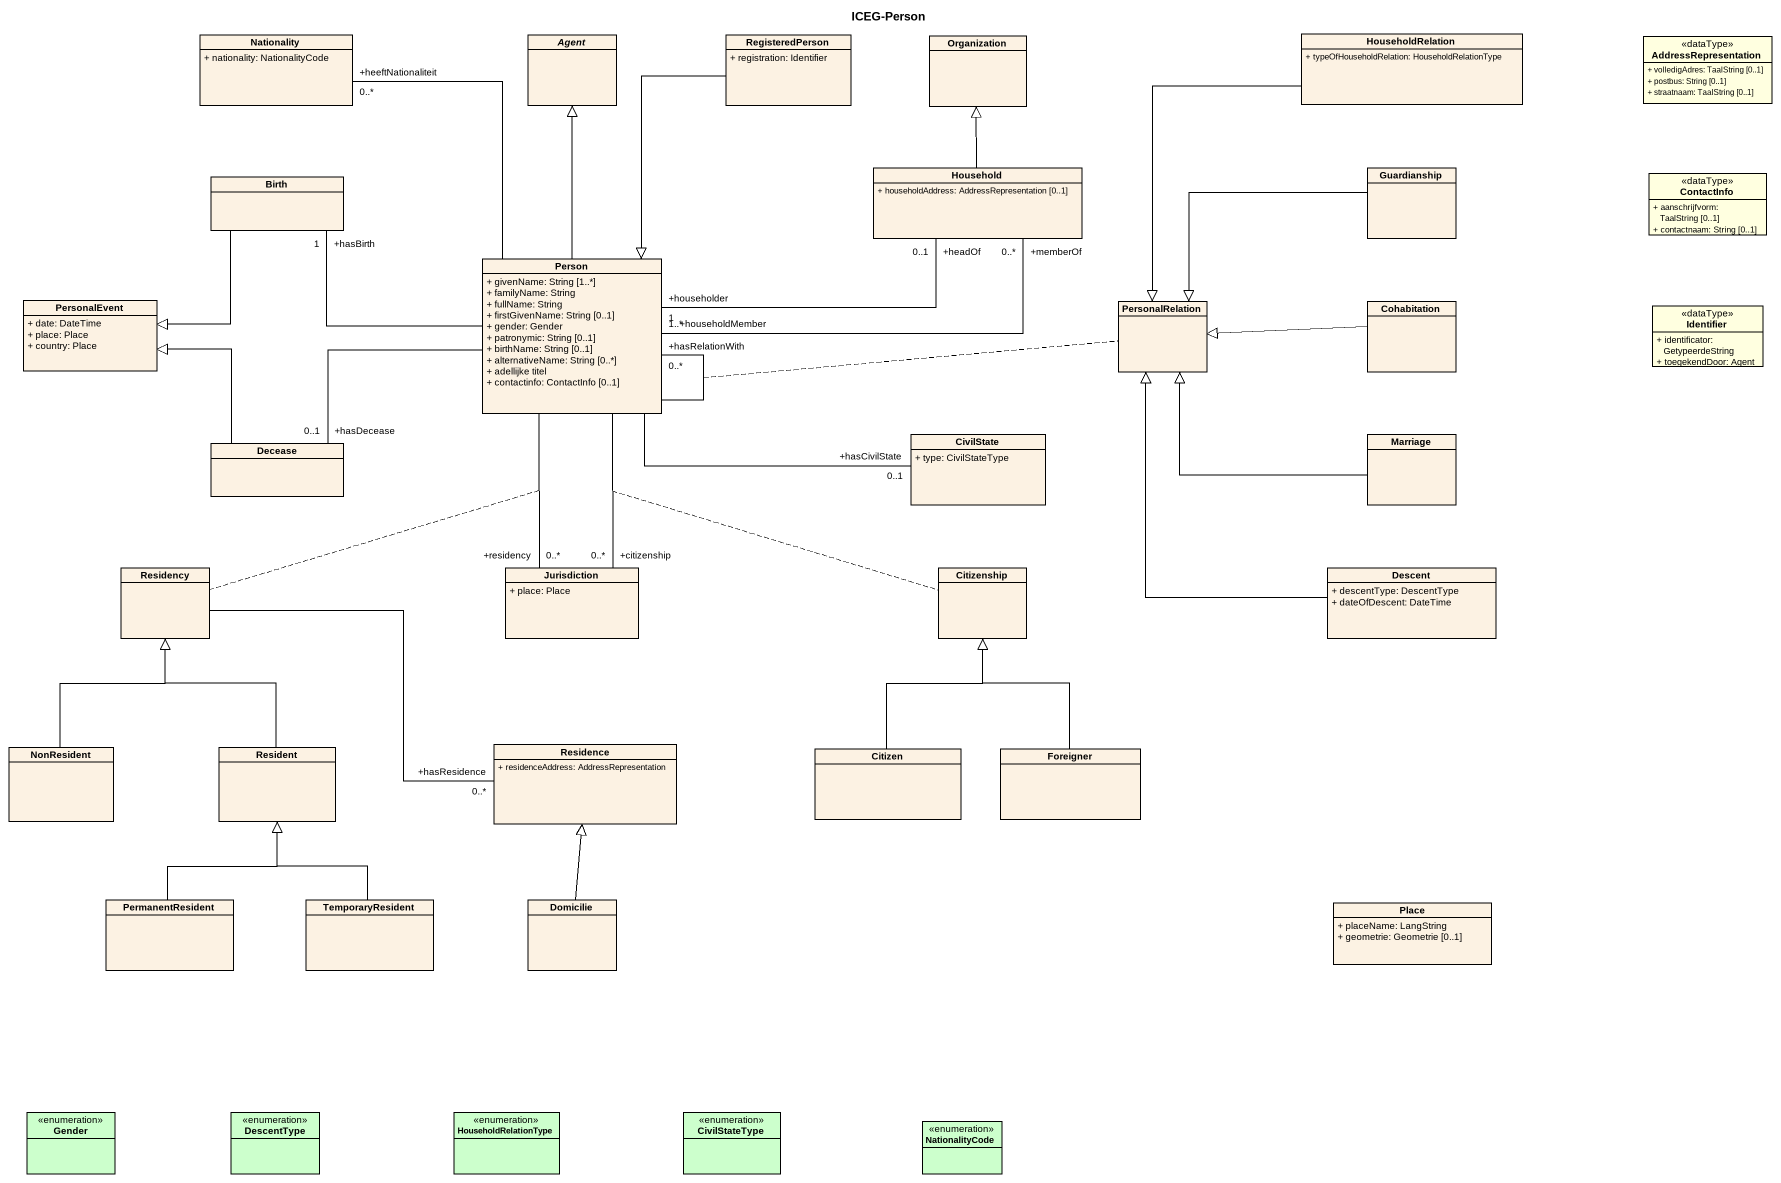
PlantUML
@startuml
title ICEG-Person
hide circle
hide empty members
skinparam classAttributeIconSize 0
class Nationality {
  + nationality: NationalityCode
}
abstract class "Agent" as Agent_
class RegisteredPerson {
  + registration: Identifier
}
class Organization
class HouseholdRelation {
  + typeOfHouseholdRelation: HouseholdRelationType
}
class AddressRepresentation <<dataType>> #FFFFE0 {
  + volledigAdres: TaalString [0..1]
  + postbus: String [0..1]
  + straatnaam: TaalString [0..1]
}
class Birth
class Household {
  + householdAddress: AddressRepresentation [0..1]
}
class Guardianship
class ContactInfo <<dataType>> #FFFFE0 {
  + aanschrijfvorm: TaalString [0..1]
  + contactnaam: String [0..1]
}
class "Person" as Person_ {
  + givenName: String [1..*]
  + familyName: String
  + fullName: String
  + firstGivenName: String [0..1]
  + gender: Gender
  + patronymic: String [0..1]
  + birthName: String [0..1]
  + alternativeName: String [0..*]
  + adellijke titel
  + contactinfo: ContactInfo [0..1]
}
class PersonalEvent {
  + date: DateTime
  + place: Place
  + country: Place
}
class PersonalRelation
class Cohabitation
class Identifier <<dataType>> #FFFFE0 {
  + identificator: GetypeerdeString
  + toegekendDoor: Agent
}
class Decease
class CivilState {
  + type: CivilStateType
}
class Marriage
class Residency
class Jurisdiction {
  + place: Place
}
class Citizenship
class Descent {
  + descentType: DescentType
  + dateOfDescent: DateTime
}
class NonResident
class Resident
class Residence {
  + residenceAddress: AddressRepresentation
}
class Citizen
class Foreigner
class PermanentResident
class TemporaryResident
class Domicilie
class Place {
  + placeName: LangString
  + geometrie: Geometrie [0..1]
}
enum Gender #CCFFCC
enum DescentType #CCFFCC
enum HouseholdRelationType #CCFFCC
enum CivilStateType #CCFFCC
enum NationalityCode #CCFFCC
RegisteredPerson --|> Person_
HouseholdRelation --|> PersonalRelation
Birth --|> PersonalEvent
Household -up-|> Organization
Guardianship -left-|> PersonalRelation
Person_ -up- "+heeftNationaliteit\n0..*" Nationality
Person_ -up-|> Agent_
Person_ -left- "+hasBirth\n1" Birth
Person_ "+householder\n1" -right- "+headOf\n0..1" Household
Person_ "+householdMember\n1..*" -right- "+memberOf\n0..*" Household
Person_ -- "+hasRelationWith\n0..*" Person_
(Person_, Person_) .. PersonalRelation
Person_ -left- "+hasDecease\n0..1" Decease
Person_ -right- "+hasCivilState\n0..1" CivilState
Person_ -- "+citizenship\n0..*" Jurisdiction
(Person_, Jurisdiction) .. Citizenship
Person_ -- "+residency\n0..*" Jurisdiction
(Person_, Jurisdiction) .. Residency
Cohabitation -left-|> PersonalRelation
Decease -up-|> PersonalEvent
Marriage -left-|> PersonalRelation
Residency -right- "+hasResidence\n0..*" Residence
Descent -up-|> PersonalRelation
NonResident -up-|> Residency
Resident -up-|> Residency
Citizen -up-|> Citizenship
Foreigner -up-|> Citizenship
PermanentResident -up-|> Resident
TemporaryResident -up-|> Resident
Domicilie -up-|> Residence
@enduml
